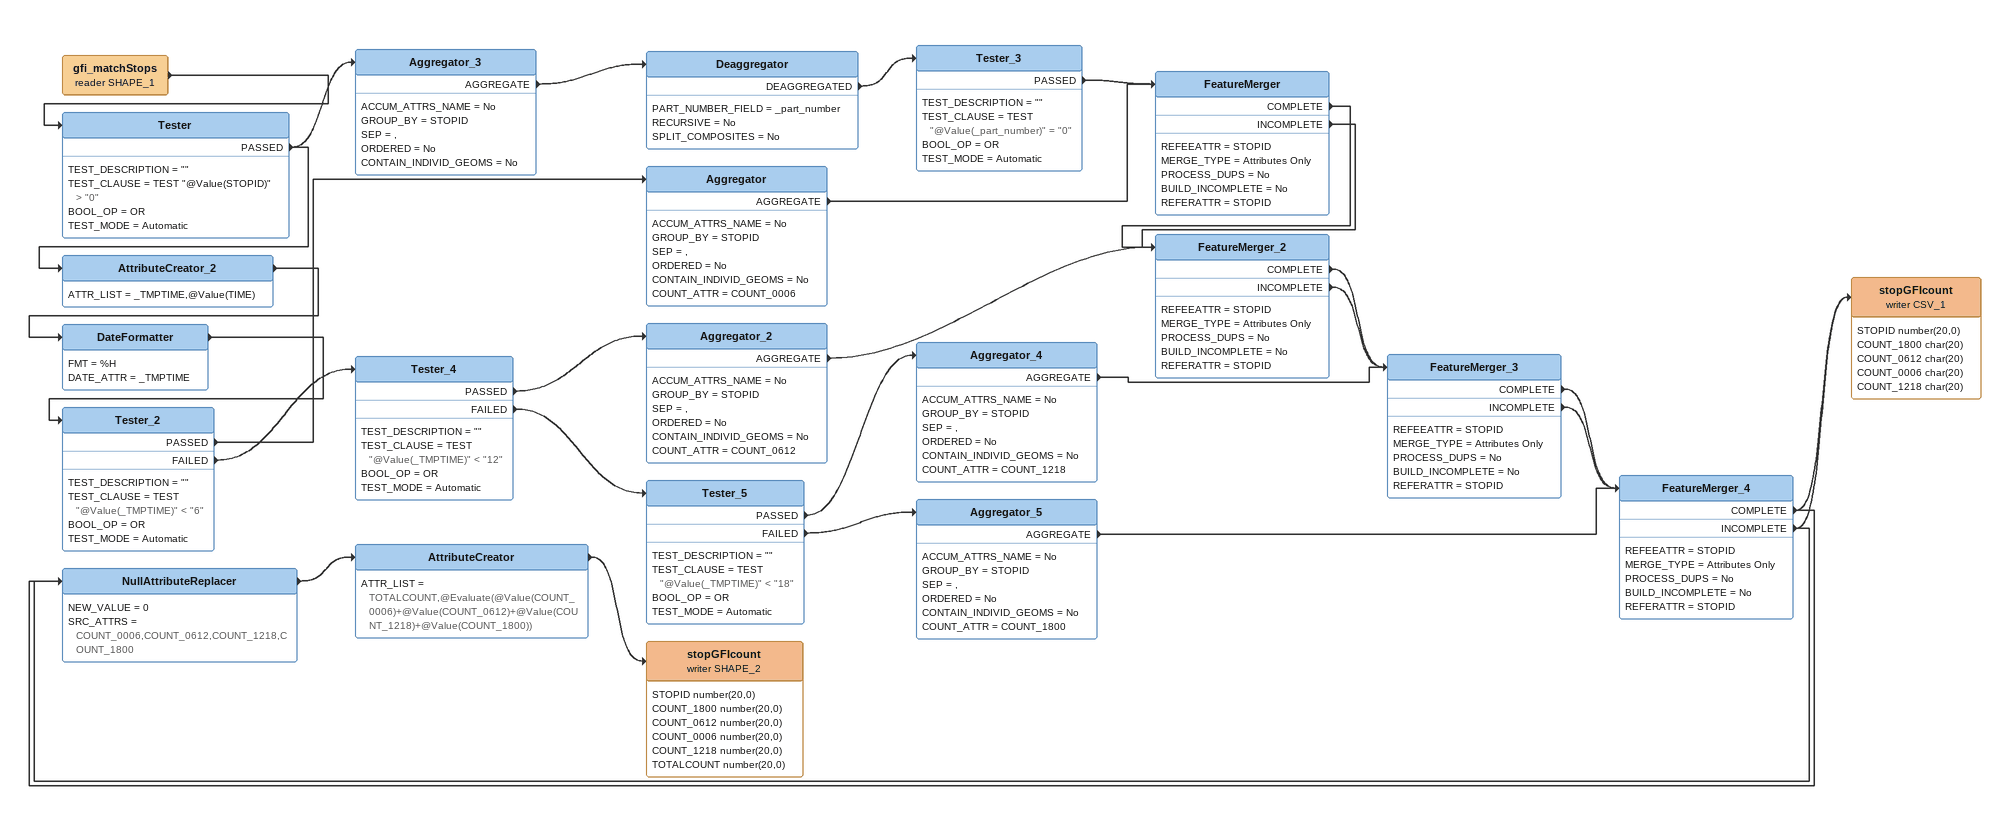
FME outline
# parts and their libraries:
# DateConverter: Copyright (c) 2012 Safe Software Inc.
gfi_matchStops (reader SHAPE_1)
    -> Tester
Tester
    TEST_DESCRIPTION = ""
    TEST_CLAUSE = TEST "@Value(STOPID)" > "0"
    BOOL_OP = OR
    TEST_MODE = Automatic
    PASSED -> AttributeCreator_2
    PASSED -> Aggregator_3
Aggregator_3
    ACCUM_ATTRS_NAME = No
    GROUP_BY = STOPID
    SEP = ,
    ORDERED = No
    CONTAIN_INDIVID_GEOMS = No
    AGGREGATE -> Deaggregator
Deaggregator
    PART_NUMBER_FIELD = _part_number
    RECURSIVE = No
    SPLIT_COMPOSITES = No
    DEAGGREGATED -> Tester_3
Tester_3
    TEST_DESCRIPTION = ""
    TEST_CLAUSE = TEST "@Value(_part_number)" = "0"
    BOOL_OP = OR
    TEST_MODE = Automatic
    PASSED -> FeatureMerger
AttributeCreator_2
    ATTR_LIST = _TMPTIME,@Value(TIME)
    -> DateFormatter
DateFormatter
    FMT = %H
    DATE_ATTR = _TMPTIME
    -> Tester_2
Tester_2
    TEST_DESCRIPTION = ""
    TEST_CLAUSE = TEST "@Value(_TMPTIME)" < "6"
    BOOL_OP = OR
    TEST_MODE = Automatic
    PASSED -> Aggregator
    FAILED -> Tester_4
Aggregator
    ACCUM_ATTRS_NAME = No
    GROUP_BY = STOPID
    SEP = ,
    ORDERED = No
    CONTAIN_INDIVID_GEOMS = No
    COUNT_ATTR = COUNT_0006
    AGGREGATE -> FeatureMerger
FeatureMerger
    REFEEATTR = STOPID
    MERGE_TYPE = Attributes Only
    PROCESS_DUPS = No
    BUILD_INCOMPLETE = No
    REFERATTR = STOPID
    COMPLETE -> FeatureMerger_2
    INCOMPLETE -> FeatureMerger_2
Tester_4
    TEST_DESCRIPTION = ""
    TEST_CLAUSE = TEST "@Value(_TMPTIME)" < "12"
    BOOL_OP = OR
    TEST_MODE = Automatic
    PASSED -> Aggregator_2
    FAILED -> Tester_5
Aggregator_2
    ACCUM_ATTRS_NAME = No
    GROUP_BY = STOPID
    SEP = ,
    ORDERED = No
    CONTAIN_INDIVID_GEOMS = No
    COUNT_ATTR = COUNT_0612
    AGGREGATE -> FeatureMerger_2
FeatureMerger_2
    REFEEATTR = STOPID
    MERGE_TYPE = Attributes Only
    PROCESS_DUPS = No
    BUILD_INCOMPLETE = No
    REFERATTR = STOPID
    COMPLETE -> FeatureMerger_3
    INCOMPLETE -> FeatureMerger_3
Tester_5
    TEST_DESCRIPTION = ""
    TEST_CLAUSE = TEST "@Value(_TMPTIME)" < "18"
    BOOL_OP = OR
    TEST_MODE = Automatic
    PASSED -> Aggregator_4
    FAILED -> Aggregator_5
Aggregator_4
    ACCUM_ATTRS_NAME = No
    GROUP_BY = STOPID
    SEP = ,
    ORDERED = No
    CONTAIN_INDIVID_GEOMS = No
    COUNT_ATTR = COUNT_1218
    AGGREGATE -> FeatureMerger_3
FeatureMerger_3
    REFEEATTR = STOPID
    MERGE_TYPE = Attributes Only
    PROCESS_DUPS = No
    BUILD_INCOMPLETE = No
    REFERATTR = STOPID
    COMPLETE -> FeatureMerger_4
    INCOMPLETE -> FeatureMerger_4
Aggregator_5
    ACCUM_ATTRS_NAME = No
    GROUP_BY = STOPID
    SEP = ,
    ORDERED = No
    CONTAIN_INDIVID_GEOMS = No
    COUNT_ATTR = COUNT_1800
    AGGREGATE -> FeatureMerger_4
FeatureMerger_4
    REFEEATTR = STOPID
    MERGE_TYPE = Attributes Only
    PROCESS_DUPS = No
    BUILD_INCOMPLETE = No
    REFERATTR = STOPID
    COMPLETE -> stopGFIcount (writer CSV_1)
    INCOMPLETE -> stopGFIcount (writer CSV_1)
    INCOMPLETE -> NullAttributeReplacer
    COMPLETE -> NullAttributeReplacer
stopGFIcount (writer CSV_1)
    attributes: STOPID number(20,0), COUNT_1800 char(20), COUNT_0612 char(20), COUNT_0006 char(20), COUNT_1218 char(20)
NullAttributeReplacer
    NEW_VALUE = 0
    SRC_ATTRS = COUNT_0006,COUNT_0612,COUNT_1218,COUNT_1800
    -> AttributeCreator
AttributeCreator
    ATTR_LIST = TOTALCOUNT,@Evaluate(@Value(COUNT_0006)+@Value(COUNT_0612)+@Value(COUNT_1218)+@Value(COUNT_1800))
    -> stopGFIcount (writer SHAPE_2)
stopGFIcount (writer SHAPE_2)
    attributes: STOPID number(20,0), COUNT_1800 number(20,0), COUNT_0612 number(20,0), COUNT_0006 number(20,0), COUNT_1218 number(20,0), TOTALCOUNT number(20,0)
